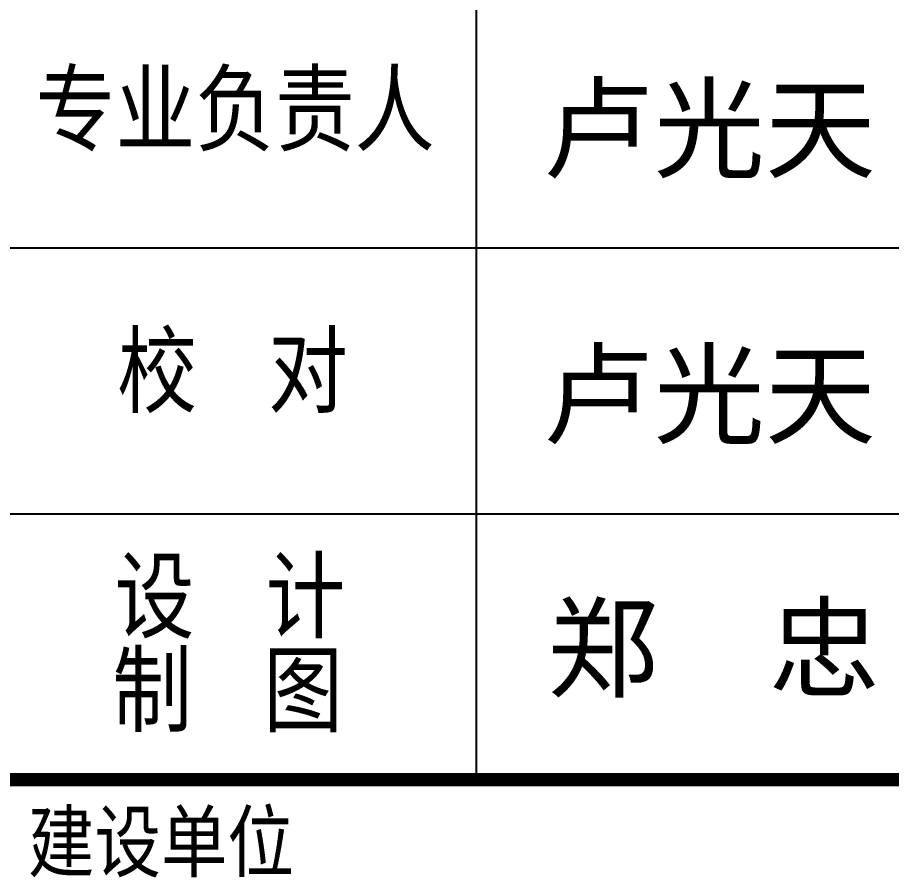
# Model space of a CAD drawing. Extents: x 8844666 to 9156203, y 1662182 to 2655606.
# Drawn here: x 9023676 to 9026963, y 1744790 to 1748025 of the extents above; entities that cross this region are included whole.
import ezdxf

# ---------------------------------------------------------------- set-up
doc = ezdxf.new("R2010")
doc.units = 0
doc.header["$LTSCALE"] = 1000
doc.header["$MEASUREMENT"] = 0
doc.layers.get('0').update_dxf_attribs({"linetype": 'CONTINUOUS'})
for name, color, linetype in [('PP-PM-TK', 7, 'CONTINUOUS'), ('PUB_TEXT', 7, 'CONTINUOUS'), ('签名', 255, 'CONTINUOUS')]:
    doc.layers.add(name, color=color, linetype=linetype)
doc.styles.add('-黑体', font='')
doc.styles.add('TQ', font='txt.shx', dxfattribs={"width": 0.8, "bigfont": 'hztxt.shx'})
doc.styles.get('-黑体').set_extended_font_data('SimSun')

# ---------------------------------------------------------------- blocks, each defined once
blk = doc.blocks.new('A1-TK')
at = {"layer": 'PP-PM-TK', "color": 4}
for p, q in [((9148150.3, 1813479.9), (9148150.3, 1820479.9)), ((9146250.4, 1815479.9), (9151750.4, 1815479.9)), ((9146250.4, 1814479.9), (9151750.4, 1814479.9))]:
    blk.add_line(p, q, dxfattribs=at)
for const_width in [50, 20]:
    blk.add_lwpolyline([(9146250.4, 1813479.9), (9151750.4, 1813479.9)], dxfattribs=dict(at, const_width=const_width))
at = {"layer": 'PUB_TEXT', "color": 2, "style": 'TQ'}
for s, height, p in [('专业负责人', 300, (9146492.1, 1815843.3)), ('校 对', 300, (9146798.7, 1814859)), ('设 计', 300, (9146789.4, 1814011.3)), ('制 图', 300, (9146780.6, 1813658.4)), ('建设单位', 250, (9146463.2, 1813112.6))]:
    blk.add_text(s, height=height, dxfattribs=at).set_placement(p)
at = {"layer": '签名', "linetype": 'Continuous', "style": '-黑体'}
for s, p in [('卢光天', (9148399.6, 1815775.4)), ('卢光天', (9148399.6, 1814775.4)), ('郑  忠', (9148416, 1813821.6))]:
    blk.add_text(s, height=306, dxfattribs=at).set_placement(p)

msp = doc.modelspace()

# ---------------------------------------------------------------- block references
msp.add_blockref('A1-TK', (-122747.6, -68321.6))

doc.saveas('drawing.dxf')
